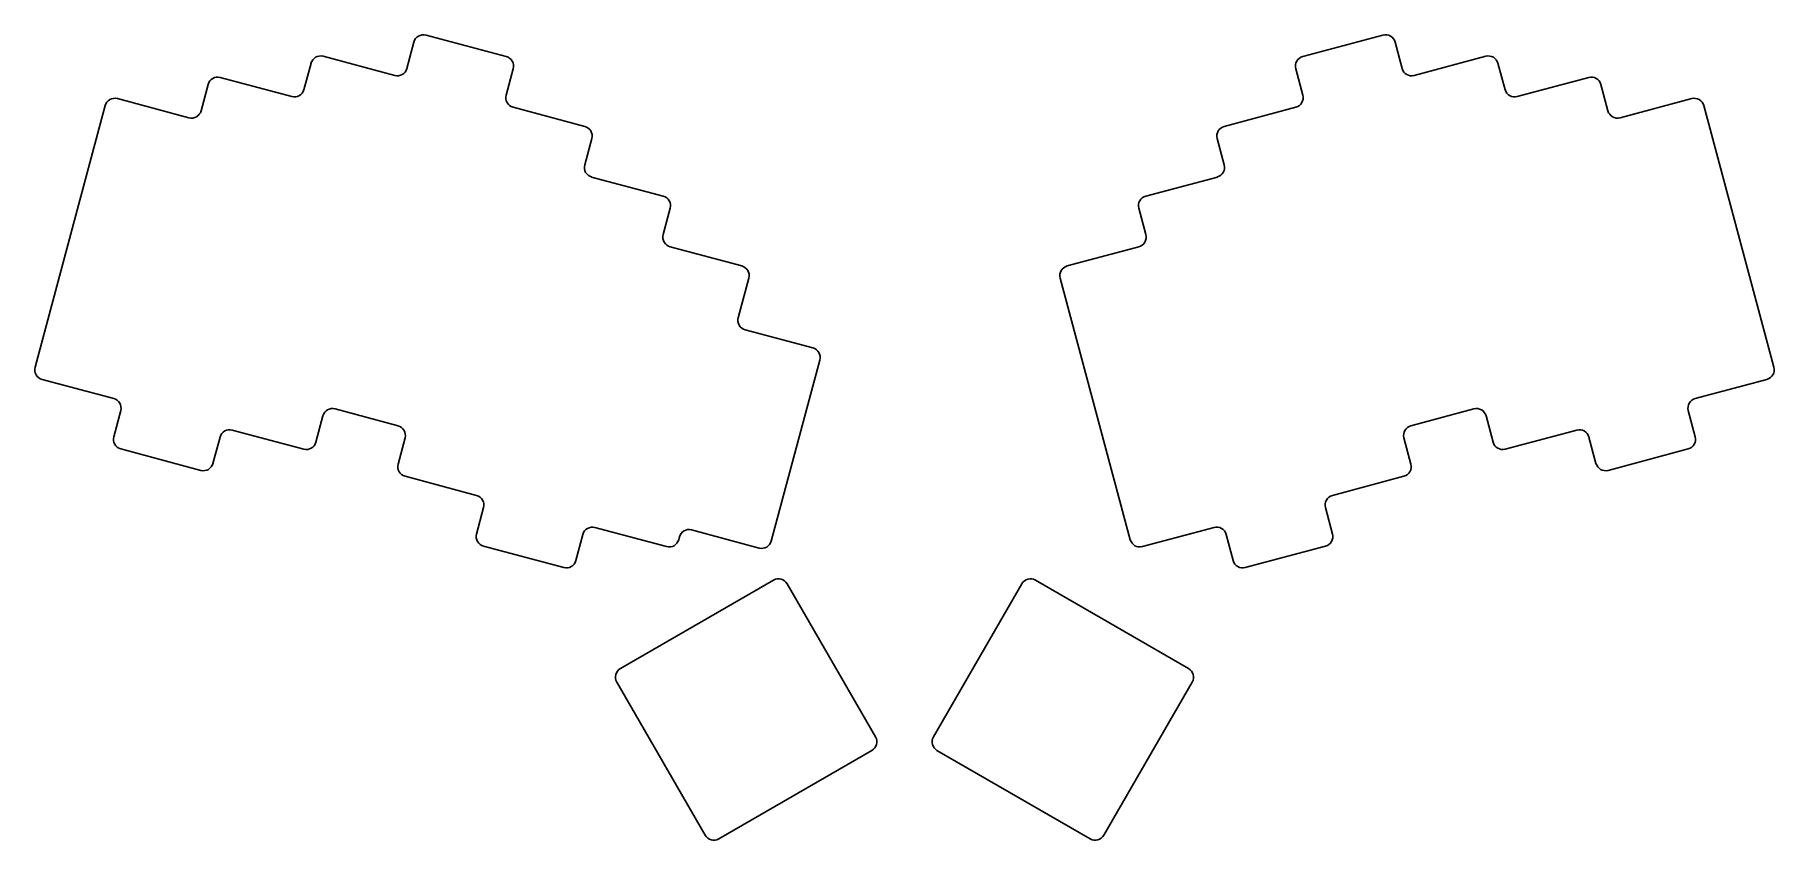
# Model space of a CAD drawing. Header units: millimetres. Extents: x 25 to 377, y -204 to -41.
import ezdxf

# ---------------------------------------------------------------- set-up
doc = ezdxf.new("R2010")
doc.units = ezdxf.units.MM

msp = doc.modelspace()

# ---------------------------------------------------------------- linework, layer by layer
for p, q in [((101.8, -42.09), (100.37, -47.42)), ((120.48, -45.02), (104.25, -40.67)), ((297.86, -40.67), (281.63, -45.02)), ((301.74, -47.42), (300.31, -42.09)), ((97.92, -48.84), (83.43, -44.96)), ((318.68, -44.96), (304.19, -48.84)), ((77.1, -53.12), (62.61, -49.24)), ((80.98, -46.37), (79.55, -51.71)), ((120.46, -52.81), (121.89, -47.47)), ((280.22, -47.47), (281.65, -52.81)), ((322.56, -51.71), (321.13, -46.37)), ((339.5, -49.24), (325.01, -53.12)), ((60.16, -50.65), (58.73, -55.99)), ((343.38, -55.99), (341.95, -50.65)), ((25.16, -107.87), (39.35, -54.94)), ((56.28, -57.4), (41.8, -53.52)), ((136.36, -59.14), (121.88, -55.26)), ((280.24, -55.26), (265.75, -59.14)), ((360.32, -53.52), (345.83, -57.4)), ((362.76, -54.94), (376.95, -107.87)), ((136.35, -66.93), (137.78, -61.59)), ((264.33, -61.59), (265.76, -66.93)), ((152.25, -73.26), (137.76, -69.38)), ((264.35, -69.38), (249.86, -73.26)), ((152.24, -81.04), (153.67, -75.71)), ((248.45, -75.71), (249.88, -81.04)), ((168.14, -87.38), (153.65, -83.49)), ((248.46, -83.49), (233.97, -87.38)), ((167.4, -97.85), (169.55, -89.83)), ((232.56, -89.83), (246.74, -142.76)), ((168.82, -100.3), (182.51, -103.97)), ((183.92, -106.41), (174.11, -143.03)), ((26.58, -110.32), (41.07, -114.2)), ((361.05, -114.2), (375.53, -110.32)), ((42.48, -116.65), (41.06, -121.94)), ((81.97, -123.04), (83.4, -117.7)), ((85.85, -116.29), (98.6, -119.7)), ((303.51, -119.7), (316.26, -116.29)), ((318.71, -117.7), (320.14, -123.04)), ((361.05, -121.94), (359.63, -116.65)), ((61.15, -127.32), (62.58, -121.99)), ((65.03, -120.57), (79.52, -124.45)), ((100.02, -122.15), (98.59, -127.49)), ((303.52, -127.49), (302.09, -122.15)), ((322.59, -124.45), (337.08, -120.57)), ((339.53, -121.99), (340.96, -127.32)), ((42.48, -124.39), (58.71, -128.74)), ((343.41, -128.74), (359.63, -124.39)), ((100, -129.94), (114.49, -133.82)), ((287.62, -133.82), (302.11, -129.94)), ((115.9, -136.27), (114.47, -141.61)), ((287.64, -141.61), (286.21, -136.27)), ((138.43, -140.29), (152.92, -144.17)), ((249.19, -144.17), (263.68, -140.29)), ((115.89, -144.06), (132.12, -148.41)), ((134.57, -146.99), (135.98, -141.7)), ((155.37, -142.76), (155.52, -142.19)), ((171.66, -144.45), (157.97, -140.78)), ((266.13, -141.7), (267.55, -146.99)), ((270, -148.41), (286.22, -144.06)), ((143.58, -168.83), (174.58, -150.93)), ((227.53, -150.93), (258.53, -168.83)), ((177.31, -151.66), (195.21, -182.67)), ((206.9, -182.67), (224.8, -151.66)), ((142.84, -171.56), (160.74, -202.57)), ((241.37, -202.57), (259.27, -171.56)), ((163.48, -203.3), (194.48, -185.4)), ((207.63, -185.4), (238.63, -203.3))]:
    msp.add_line(p, q)
for centre, start, end in [((103.73, -42.61), 75, 165), ((298.38, -42.61), 15, 105), ((82.91, -46.89), 75, 165), ((119.96, -46.95), 345, 75), ((282.15, -46.95), 105, 195), ((319.2, -46.89), 15, 105), ((62.1, -51.17), 75, 165), ((98.44, -46.91), 255, 345), ((303.67, -46.91), 195, 285), ((340.02, -51.17), 15, 105), ((77.62, -51.19), 255, 345), ((324.49, -51.19), 195, 285), ((41.28, -55.45), 75, 165), ((56.8, -55.47), 255, 345), ((122.39, -53.33), 165, 255), ((279.72, -53.33), 285, 15), ((345.31, -55.47), 195, 285), ((360.83, -55.45), 15, 105), ((135.85, -61.07), 345, 75), ((266.26, -61.07), 105, 195), ((138.28, -67.44), 165, 255), ((263.83, -67.44), 285, 15), ((151.73, -75.19), 345, 75), ((250.38, -75.19), 105, 195), ((154.17, -81.56), 165, 255), ((247.94, -81.56), 285, 15), ((167.62, -89.31), 345, 75), ((234.49, -89.31), 105, 195), ((169.34, -98.36), 165, 255), ((181.99, -105.9), 345, 75), ((27.09, -108.39), 165, 255), ((375.02, -108.39), 285, 15), ((40.55, -116.13), 345, 75), ((361.56, -116.13), 105, 195), ((85.33, -118.22), 75, 165), ((316.78, -118.22), 15, 105), ((43, -122.46), 165, 255), ((64.52, -122.5), 75, 165), ((80.04, -122.52), 255, 345), ((98.08, -121.64), 345, 75), ((304.03, -121.64), 105, 195), ((322.07, -122.52), 195, 285), ((337.59, -122.5), 15, 105), ((359.12, -122.46), 285, 15), ((59.22, -126.8), 255, 345), ((100.52, -128.01), 165, 255), ((301.59, -128.01), 285, 15), ((342.89, -126.8), 195, 285), ((113.97, -135.75), 345, 75), ((288.14, -135.75), 105, 195), ((137.91, -142.22), 75, 165), ((157.45, -142.71), 75, 165), ((264.2, -142.22), 15, 105), ((116.41, -142.13), 165, 255), ((153.44, -142.24), 255, 345), ((172.18, -142.52), 255, 345), ((248.67, -142.24), 195, 285), ((285.71, -142.13), 285, 15), ((132.63, -146.47), 255, 345), ((269.48, -146.47), 195, 285), ((175.58, -152.66), 30, 120), ((226.53, -152.66), 60, 150), ((144.58, -170.56), 120, 210), ((257.53, -170.56), 330, 60), ((193.48, -183.67), 300, 30), ((208.63, -183.67), 150, 240), ((162.48, -201.57), 210, 300), ((239.63, -201.57), 240, 330)]:
    msp.add_arc(centre, 2, start, end)

doc.saveas('drawing.dxf')
